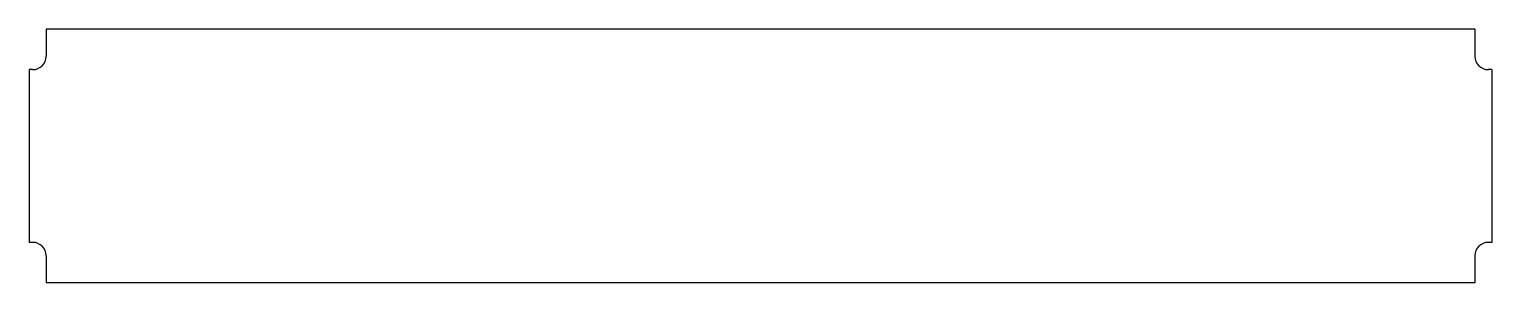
# Model space of a CAD drawing. Header units: inches. Extents: x -13.6 to 13.6, y -2.4 to 2.4.
import ezdxf

# ---------------------------------------------------------------- set-up
doc = ezdxf.new("R2010")
doc.units = ezdxf.units.IN
doc.header["$MEASUREMENT"] = 0

msp = doc.modelspace()

# ---------------------------------------------------------------- linework, layer by layer
at = {"color": 7, "linetype": 'Continuous', "lineweight": 25}
for p, q in [((-13.25, 2.3535), (-13.25, 1.8535)), ((13.25, 2.3535), (-13.25, 2.3535)), ((13.25, 2.3535), (13.25, 1.8535)), ((-13.5625, 1.6035), (-13.5625, -1.6035)), ((-13.5, 1.6035), (-13.5625, 1.6035)), ((13.5625, 1.6035), (13.5, 1.6035)), ((13.5625, 1.6035), (13.5625, -1.6035)), ((-13.5, -1.6035), (-13.5625, -1.6035)), ((13.5625, -1.6035), (13.5, -1.6035)), ((-13.25, -1.8535), (-13.25, -2.3535)), ((13.25, -1.8535), (13.25, -2.3535)), ((13.25, -2.3535), (-13.25, -2.3535))]:
    msp.add_line(p, q, dxfattribs=at)
for centre, start, end in [((-13.5, 1.8535), 270, 0), ((13.5, 1.8535), 180, 270), ((-13.5, -1.8535), 0, 90), ((13.5, -1.8535), 90, 180)]:
    msp.add_arc(centre, 0.25, start, end, dxfattribs=at)

doc.saveas('drawing.dxf')
